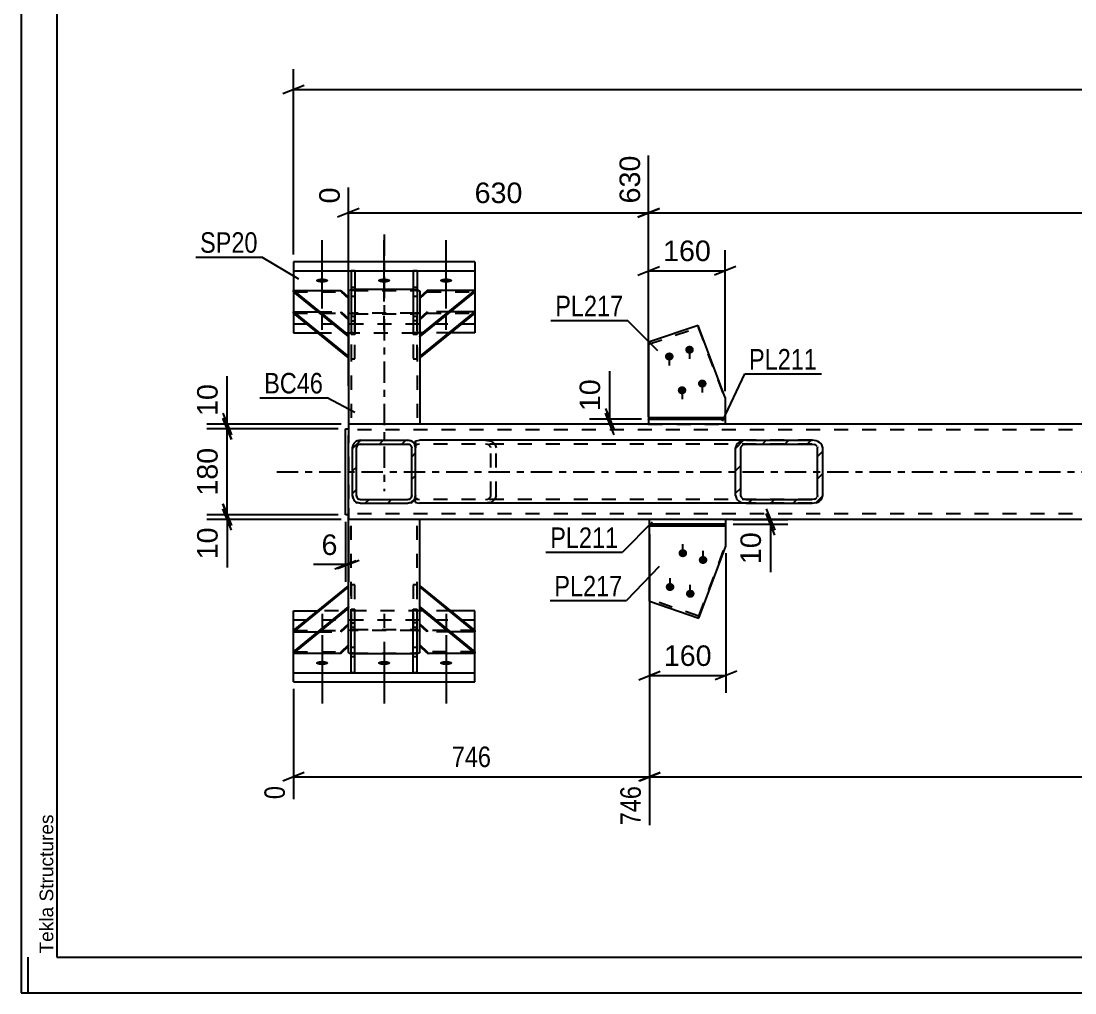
# Model space of a CAD drawing. Header units: millimetres. Extents: x 0 to 841, y 0 to 594.
# Drawn here: x 0 to 147.3, y 0 to 135.8 of the extents above; entities that cross this region are included whole.
import ezdxf

# ---------------------------------------------------------------- set-up
doc = ezdxf.new("R2010")
doc.units = ezdxf.units.MM
doc.linetypes.add('DXK_LINE_DOT2', pattern=[3.9198, 1.9599, -1.9599])
doc.linetypes.add('DXK_LINE_DOT3', pattern=[5.9187, 2.979, -0.9799, 0.9799, -0.9799])
doc.styles.add('Arial', font='ARIAL.TTF', dxfattribs={"height": 0.2})
doc.styles.add('Arial Narrow', font='ARIALN.TTF', dxfattribs={"height": 0.2})

# ---------------------------------------------------------------- blocks, each defined once
blk = doc.blocks.new('Unknown-318890688-1126')
at = {"color": 5, "linetype": 'Continuous'}
for p, q in [((0, 594), (0, 0)), ((5, 589), (5, 5)), ((1, 0), (1, 5)), ((5, 5), (836, 5)), ((0, 0), (841, 0))]:
    blk.add_line(p, q, dxfattribs=at)
at = {"color": 174, "linetype": 'Continuous', "style": 'Arial'}
blk.add_text('Tekla Structures', height=1.9102, rotation=90, dxfattribs=at).set_placement((4.5, 5.5))
blk = doc.blocks.new('Part-318890688-2611 - 2607')
at = {"color": 2, "linetype": 'Continuous'}
for p, q in [((45.74, 53.88), (45.74, 66.14)), ((55.74, 53.88), (55.74, 66.14)), ((45.74, 47.62), (45.74, 48.42)), ((45.8, 47.52), (45.74, 47.62)), ((45.97, 47.43), (45.8, 47.52)), ((46.14, 47.39), (45.97, 47.43)), ((54.8, 47.35), (46.67, 47.35)), ((55.5, 47.43), (55.34, 47.39)), ((55.67, 47.52), (55.5, 47.43)), ((55.74, 47.62), (55.67, 47.52)), ((55.74, 47.62), (55.74, 48.42))]:
    blk.add_line(p, q, dxfattribs=at)
at = {"color": 7, "linetype": 'DXK_LINE_DOT2'}
for p, q in [((55.74, 66.14), (45.74, 66.14)), ((46.14, 47.62), (46.14, 66.14)), ((55.34, 47.62), (55.34, 66.14)), ((45.74, 48.42), (45.74, 53.88)), ((55.74, 48.42), (55.74, 53.88)), ((45.74, 50.49), (45.8, 50.6)), ((45.8, 50.6), (45.97, 50.69)), ((45.97, 50.69), (46.23, 50.75)), ((46.17, 50.55), (46.14, 50.49)), ((46.25, 50.59), (46.17, 50.55)), ((46.23, 50.75), (46.54, 50.77)), ((46.38, 50.62), (46.25, 50.59)), ((46.54, 50.63), (46.38, 50.62)), ((46.54, 50.77), (54.94, 50.77)), ((54.94, 50.63), (46.54, 50.63)), ((54.94, 50.77), (55.24, 50.75)), ((55.09, 50.62), (54.94, 50.63)), ((55.22, 50.59), (55.09, 50.62)), ((55.31, 50.55), (55.22, 50.59)), ((55.24, 50.75), (55.5, 50.69)), ((55.34, 50.49), (55.31, 50.55)), ((55.5, 50.69), (55.67, 50.6)), ((55.67, 50.6), (55.74, 50.49)), ((46.14, 47.62), (46.17, 47.57)), ((46.23, 47.37), (46.14, 47.39)), ((46.17, 47.57), (46.25, 47.52)), ((46.54, 47.35), (46.23, 47.37)), ((46.25, 47.52), (46.38, 47.49)), ((46.38, 47.49), (46.54, 47.48)), ((46.54, 47.48), (54.94, 47.48)), ((46.67, 47.35), (46.54, 47.35)), ((54.94, 47.35), (54.8, 47.35)), ((54.94, 47.48), (55.09, 47.49)), ((55.24, 47.37), (54.94, 47.35)), ((55.09, 47.49), (55.22, 47.52)), ((55.22, 47.52), (55.31, 47.57)), ((55.34, 47.39), (55.24, 47.37)), ((55.31, 47.57), (55.34, 47.62))]:
    blk.add_line(p, q, dxfattribs=at)
blk = doc.blocks.new('Bolt-318890688-2741 - 2607')
at = {"linetype": 'Continuous'}
for points in [[(42.07, 45.8), (41.89, 45.8), (41.72, 45.82), (41.56, 45.85), (41.42, 45.89), (41.32, 45.94), (41.24, 46), (41.21, 46.06), (41.21, 46.12), (41.24, 46.18), (41.32, 46.24), (41.42, 46.29), (41.56, 46.33), (41.72, 46.36), (41.89, 46.38), (42.07, 46.39), (42.25, 46.38), (42.42, 46.36), (42.58, 46.33), (42.71, 46.29), (42.82, 46.24), (42.89, 46.18), (42.93, 46.12), (42.93, 46.06), (42.89, 46), (42.82, 45.94), (42.71, 45.89), (42.58, 45.85), (42.42, 45.82), (42.25, 45.8)], [(50.74, 45.8), (50.56, 45.8), (50.38, 45.82), (50.23, 45.85), (50.09, 45.89), (49.99, 45.94), (49.91, 46), (49.87, 46.06), (49.87, 46.12), (49.91, 46.18), (49.99, 46.24), (50.09, 46.29), (50.23, 46.33), (50.38, 46.36), (50.56, 46.38), (50.74, 46.39), (50.92, 46.38), (51.09, 46.36), (51.25, 46.33), (51.38, 46.29), (51.49, 46.24), (51.56, 46.18), (51.6, 46.12), (51.6, 46.06), (51.56, 46), (51.49, 45.94), (51.38, 45.89), (51.25, 45.85), (51.09, 45.82), (50.92, 45.8)], [(59.4, 45.8), (59.22, 45.8), (59.05, 45.82), (58.89, 45.85), (58.76, 45.89), (58.65, 45.94), (58.58, 46), (58.54, 46.06), (58.54, 46.12), (58.58, 46.18), (58.65, 46.24), (58.76, 46.29), (58.89, 46.33), (59.05, 46.36), (59.22, 46.38), (59.4, 46.39), (59.58, 46.38), (59.75, 46.36), (59.91, 46.33), (60.05, 46.29), (60.15, 46.24), (60.23, 46.18), (60.26, 46.12), (60.26, 46.06), (60.23, 46), (60.15, 45.94), (60.05, 45.89), (59.91, 45.85), (59.75, 45.82), (59.58, 45.8)]]:
    blk.add_hatch(color=1, dxfattribs=at).paths.add_polyline_path(points)
at = {"color": 1, "linetype": 'DXK_LINE_DOT2'}
for p, q in [((42.07, 52.96), (42.07, 46.38)), ((50.74, 52.96), (50.74, 46.38)), ((59.4, 52.96), (59.4, 46.38)), ((42.07, 50), (42.07, 43.42)), ((59.4, 50), (59.4, 43.42))]:
    blk.add_line(p, q, dxfattribs=at)
at = {"color": 1, "linetype": 'Continuous'}
for p, q in [((42.07, 47.03), (42.07, 40.45)), ((50.74, 47.03), (50.74, 40.45)), ((59.4, 47.03), (59.4, 40.45))]:
    blk.add_line(p, q, dxfattribs=at)
blk = doc.blocks.new('Part-318890688-2613 - 2607')
at = {"color": 2, "linetype": 'Continuous'}
for p, q in [((45.74, 79.47), (45.74, 77.87)), ((268.47, 79.47), (45.74, 79.47)), ((45.74, 67.74), (45.74, 77.87)), ((45.74, 66.14), (45.74, 67.74)), ((268.47, 66.14), (45.74, 66.14))]:
    blk.add_line(p, q, dxfattribs=at)
at = {"color": 7, "linetype": 'DXK_LINE_DOT2'}
for p, q in [((45.74, 79.47), (45.74, 79.01)), ((268.47, 78.67), (45.74, 78.67)), ((45.74, 67.74), (45.74, 66.26)), ((268.47, 66.94), (45.74, 66.94))]:
    blk.add_line(p, q, dxfattribs=at)
at = {"color": 7, "linetype": 'DXK_LINE_DOT3'}
blk.add_line((35.74, 72.81), (268.47, 72.81), dxfattribs=at)
blk = doc.blocks.new('Part-318890688-2742 - 2607')
at = {"color": 2, "linetype": 'Continuous'}
for p, q in [((38.07, 43.47), (38.07, 53.39)), ((38.07, 53.39), (41.45, 53.39)), ((63.4, 53.39), (60.03, 53.39)), ((63.4, 43.47), (63.4, 53.39)), ((38.07, 44.72), (63.4, 44.72)), ((38.07, 43.47), (63.4, 43.47))]:
    blk.add_line(p, q, dxfattribs=at)
at = {"color": 7, "linetype": 'DXK_LINE_DOT2'}
for p, q in [((60.03, 53.39), (41.45, 53.39)), ((38.07, 52.14), (63.4, 52.14))]:
    blk.add_line(p, q, dxfattribs=at)
blk = doc.blocks.new('Part-318890688-2614 - 2607')
at = {"linetype": 'Continuous'}
h = blk.add_hatch(dxfattribs=at)
h.set_pattern_fill('', scale=0.7, style=0, pattern_type=0)
h.set_pattern_definition([(45, (54.477, 68.4882), (-1.57154, 1.57154), [])])
h.paths.add_polyline_path([(54.07, 68.41), (54.48, 68.49), (54.82, 68.72), (55.05, 69.07), (55.14, 69.47), (55.14, 76.14), (55.05, 76.55), (54.82, 76.89), (54.48, 77.13), (54.07, 77.21), (47.4, 77.21), (46.99, 77.13), (46.65, 76.89), (46.42, 76.55), (46.34, 76.14), (46.34, 69.47), (46.42, 69.07), (46.65, 68.72), (46.99, 68.49), (47.4, 68.41)])
h.paths.add_polyline_path([(47.2, 68.98), (47.02, 69.1), (46.91, 69.27), (46.87, 69.47), (46.87, 76.14), (46.91, 76.34), (47.02, 76.52), (47.2, 76.63), (47.4, 76.67), (54.07, 76.67), (54.27, 76.63), (54.45, 76.52), (54.56, 76.34), (54.6, 76.14), (54.6, 69.47), (54.56, 69.27), (54.45, 69.1), (54.27, 68.98), (54.07, 68.94), (47.4, 68.94)])
at = {"color": 7, "linetype": 'DXK_LINE_DOT2'}
for p, q in [((46.99, 77.13), (47.4, 77.21)), ((47.4, 76.67), (47.2, 76.63)), ((47.4, 77.21), (54.07, 77.21)), ((47.4, 76.67), (54.07, 76.67)), ((54.07, 77.21), (54.48, 77.13)), ((54.27, 76.63), (54.07, 76.67)), ((46.34, 76.14), (46.42, 76.55)), ((46.34, 69.47), (46.34, 76.14)), ((46.91, 76.34), (46.87, 76.14)), ((46.87, 69.47), (46.87, 76.14)), ((54.6, 76.14), (54.56, 76.34)), ((54.6, 69.47), (54.6, 76.14)), ((55.05, 76.55), (55.14, 76.14)), ((55.14, 69.47), (55.14, 76.14)), ((46.42, 69.07), (46.34, 69.47)), ((46.87, 69.47), (46.91, 69.27)), ((54.56, 69.27), (54.6, 69.47)), ((55.14, 69.47), (55.05, 69.07)), ((47.4, 68.41), (46.99, 68.49)), ((47.2, 68.98), (47.4, 68.94)), ((47.4, 68.94), (54.07, 68.94)), ((47.4, 68.41), (54.07, 68.41)), ((54.07, 68.94), (54.27, 68.98)), ((54.48, 68.49), (54.07, 68.41))]:
    blk.add_line(p, q, dxfattribs=at)
at = {"color": 2, "linetype": 'Continuous'}
for p, q in [((47.4, 77.21), (46.99, 77.13)), ((47.2, 76.63), (47.4, 76.67)), ((47.4, 77.21), (54.07, 77.21)), ((47.4, 76.67), (54.07, 76.67)), ((54.48, 77.13), (54.07, 77.21)), ((54.07, 76.67), (54.27, 76.63)), ((46.42, 76.55), (46.34, 76.14)), ((46.34, 69.47), (46.34, 76.14)), ((46.87, 76.14), (46.91, 76.34)), ((46.87, 69.47), (46.87, 76.14)), ((54.56, 76.34), (54.6, 76.14)), ((54.6, 69.47), (54.6, 76.14)), ((55.14, 76.14), (55.05, 76.55)), ((55.14, 69.47), (55.14, 76.14)), ((46.34, 69.47), (46.42, 69.07)), ((46.91, 69.27), (46.87, 69.47)), ((54.6, 69.47), (54.56, 69.27)), ((55.05, 69.07), (55.14, 69.47)), ((46.99, 68.49), (47.4, 68.41)), ((47.4, 68.94), (47.2, 68.98)), ((47.4, 68.94), (54.07, 68.94)), ((47.4, 68.41), (54.07, 68.41)), ((54.27, 68.98), (54.07, 68.94)), ((54.07, 68.41), (54.48, 68.49))]:
    blk.add_line(p, q, dxfattribs=at)
at = {"color": 7, "linetype": 'DXK_LINE_DOT3'}
blk.add_line((50.74, 72.81), (50.74, 72.81), dxfattribs=at)
at = {"color": 7, "linetype": 'DXK_LINE_DOT2'}
for centre, radius, start, end in [((47.4, 76.14), 1.07, 112.5, 157.5), ((47.4, 76.14), 0.533, 112.5, 157.5), ((54.07, 76.14), 0.533, 22.5, 67.5), ((54.07, 76.14), 1.07, 22.5, 67.5), ((47.4, 69.47), 0.533, 202.5, 247.5), ((54.07, 69.47), 0.533, 292.5, 337.5), ((47.4, 69.47), 1.07, 202.5, 247.5), ((54.07, 69.47), 1.07, 292.5, 337.5)]:
    blk.add_arc(centre, radius, start, end, dxfattribs=at)
at = {"color": 2, "linetype": 'Continuous'}
for centre, radius, start, end in [((47.4, 76.14), 1.07, 112.5, 157.5), ((47.4, 76.14), 0.533, 112.5, 157.5), ((54.07, 76.14), 0.533, 22.5, 67.5), ((54.07, 76.14), 1.07, 22.5, 67.5), ((47.4, 69.47), 0.533, 202.5, 247.5), ((54.07, 69.47), 0.533, 292.5, 337.5), ((47.4, 69.47), 1.07, 202.5, 247.5), ((54.07, 69.47), 1.07, 292.5, 337.5)]:
    blk.add_arc(centre, radius, start, end, dxfattribs=at)
blk = doc.blocks.new('Part-318890688-2744 - 2607')
at = {"color": 2, "linetype": 'Continuous'}
for p, q in [((38.07, 97.95), (38.07, 98.13)), ((38.07, 98.13), (45.74, 91.87)), ((38.07, 98.13), (44.74, 98.13)), ((45.74, 91.68), (38.07, 97.95)), ((44.74, 98.13), (45.74, 97.19)), ((45.74, 97.19), (45.74, 91.73))]:
    blk.add_line(p, q, dxfattribs=at)
at = {"color": 7, "linetype": 'DXK_LINE_DOT2'}
for p, q in [((38.07, 97.95), (44.74, 97.95)), ((44.74, 97.95), (44.74, 98.13)), ((44.74, 97.95), (45.74, 97.01)), ((45.74, 91.73), (45.74, 91.68))]:
    blk.add_line(p, q, dxfattribs=at)
blk = doc.blocks.new('Part-318890688-2697 - 2607')
at = {"color": 2, "linetype": 'Continuous'}
for p, q in [((56.74, 98.13), (55.74, 97.19)), ((55.74, 91.87), (63.4, 98.13)), ((63.4, 97.95), (55.74, 91.68)), ((63.4, 98.13), (56.74, 98.13)), ((63.4, 98.13), (63.4, 97.95)), ((55.74, 97.19), (55.74, 91.73))]:
    blk.add_line(p, q, dxfattribs=at)
at = {"color": 7, "linetype": 'DXK_LINE_DOT2'}
for p, q in [((56.74, 97.95), (55.74, 97.01)), ((56.74, 98.13), (56.74, 97.95)), ((56.74, 97.95), (63.4, 97.95)), ((55.74, 91.68), (55.74, 91.73)), ((55.74, 91.73), (55.74, 91.68))]:
    blk.add_line(p, q, dxfattribs=at)
blk = doc.blocks.new('Part-318890688-2640 - 2607')
at = {"color": 7, "linetype": 'DXK_LINE_DOT3'}
blk.add_line((50.74, 105.95), (50.74, 70.08), dxfattribs=at)
at = {"color": 2, "linetype": 'Continuous'}
for p, q in [((45.74, 97.99), (45.8, 98.1)), ((45.74, 97.99), (45.74, 97.19)), ((45.8, 98.1), (45.97, 98.19)), ((46.14, 98.23), (45.97, 98.19)), ((54.8, 98.27), (46.67, 98.27)), ((55.5, 98.19), (55.34, 98.23)), ((55.5, 98.19), (55.67, 98.1)), ((55.67, 98.1), (55.74, 97.99)), ((55.74, 97.99), (55.74, 97.19)), ((45.74, 91.73), (45.74, 79.47)), ((55.74, 91.73), (55.74, 79.47))]:
    blk.add_line(p, q, dxfattribs=at)
at = {"color": 7, "linetype": 'DXK_LINE_DOT2'}
for p, q in [((46.23, 98.25), (46.14, 98.23)), ((46.17, 98.05), (46.14, 97.99)), ((46.14, 97.99), (46.14, 79.47)), ((46.25, 98.09), (46.17, 98.05)), ((46.23, 98.25), (46.54, 98.27)), ((46.38, 98.12), (46.25, 98.09)), ((46.54, 98.13), (46.38, 98.12)), ((46.67, 98.27), (46.54, 98.27)), ((46.54, 98.13), (54.94, 98.13)), ((54.94, 98.27), (54.8, 98.27)), ((54.94, 98.27), (55.24, 98.25)), ((55.09, 98.12), (54.94, 98.13)), ((55.22, 98.09), (55.09, 98.12)), ((55.31, 98.05), (55.22, 98.09)), ((55.34, 98.23), (55.24, 98.25)), ((55.34, 97.99), (55.31, 98.05)), ((55.34, 97.99), (55.34, 79.47)), ((45.74, 97.19), (45.74, 91.73)), ((55.74, 97.19), (55.74, 88.9)), ((45.8, 95.02), (45.74, 95.12)), ((45.97, 94.93), (45.8, 95.02)), ((46.23, 94.87), (45.97, 94.93)), ((46.14, 95.12), (46.17, 95.07)), ((46.17, 95.07), (46.25, 95.02)), ((46.54, 94.85), (46.23, 94.87)), ((46.25, 95.02), (46.38, 94.99)), ((46.38, 94.99), (46.54, 94.98)), ((54.94, 94.98), (46.54, 94.98)), ((46.54, 94.85), (54.94, 94.85)), ((54.94, 94.98), (55.09, 94.99)), ((55.24, 94.87), (54.94, 94.85)), ((55.09, 94.99), (55.22, 95.02)), ((55.22, 95.02), (55.31, 95.07)), ((55.5, 94.93), (55.24, 94.87)), ((55.31, 95.07), (55.34, 95.12)), ((55.67, 95.02), (55.5, 94.93)), ((55.74, 95.12), (55.67, 95.02)), ((55.74, 79.47), (45.74, 79.47))]:
    blk.add_line(p, q, dxfattribs=at)
blk = doc.blocks.new('Part-318890688-2715 - 2607')
at = {"color": 7, "linetype": 'DXK_LINE_DOT2'}
for p, q in [((55.34, 57.03), (54.8, 57.03)), ((54.8, 57.03), (54.8, 51.11)), ((55.34, 51.11), (55.34, 57.03)), ((55.34, 53.39), (54.8, 53.39)), ((55.34, 51.71), (54.8, 51.71)), ((54.8, 51.11), (55.34, 51.11))]:
    blk.add_line(p, q, dxfattribs=at)
blk = doc.blocks.new('Part-318890688-2655 - 2607')
at = {"color": 2, "linetype": 'Continuous'}
for p, q in [((63.4, 102.14), (38.07, 102.14)), ((38.07, 102.14), (38.07, 92.22)), ((63.4, 102.14), (63.4, 92.22)), ((38.07, 100.89), (63.4, 100.89)), ((38.07, 92.22), (41.45, 92.22)), ((63.4, 92.22), (60.03, 92.22))]:
    blk.add_line(p, q, dxfattribs=at)
at = {"color": 7, "linetype": 'DXK_LINE_DOT2'}
for p, q in [((38.07, 93.48), (63.4, 93.48)), ((41.45, 92.22), (55.22, 92.22)), ((60.03, 92.22), (55.22, 92.22))]:
    blk.add_line(p, q, dxfattribs=at)
blk = doc.blocks.new('Part-318890688-2660 - 2607')
at = {"color": 2, "linetype": 'Continuous'}
for p, q in [((87.71, 80.14), (87.71, 79.47)), ((87.71, 80.14), (98.41, 80.14)), ((98.41, 80.14), (98.41, 79.47))]:
    blk.add_line(p, q, dxfattribs=at)
at = {"color": 7, "linetype": 'DXK_LINE_DOT2'}
blk.add_line((87.71, 79.47), (98.41, 79.47), dxfattribs=at)
blk = doc.blocks.new('Part-318890688-2661 - 2607')
at = {"color": 2, "linetype": 'Continuous'}
for p, q in [((45.34, 66.81), (45.34, 78.81)), ((45.34, 78.81), (45.74, 78.81)), ((45.74, 66.81), (45.34, 66.81))]:
    blk.add_line(p, q, dxfattribs=at)
at = {"color": 7, "linetype": 'DXK_LINE_DOT2'}
blk.add_line((45.74, 78.81), (45.74, 66.81), dxfattribs=at)
blk = doc.blocks.new('Part-318890688-2666 - 2607')
at = {"color": 2, "linetype": 'Continuous'}
for p, q in [((94.62, 93.24), (87.71, 90.89)), ((98.41, 83.2), (94.62, 93.24)), ((87.71, 90.89), (87.71, 80.14)), ((98.41, 83.2), (98.41, 80.14)), ((87.71, 80.38), (98.41, 80.38))]:
    blk.add_line(p, q, dxfattribs=at)
at = {"color": 7, "linetype": 'DXK_LINE_DOT2'}
for p, q in [((87.71, 90.61), (94.62, 92.97)), ((94.62, 93.24), (94.62, 92.97)), ((94.62, 92.97), (98.41, 82.93)), ((87.71, 80.11), (87.71, 80.14)), ((87.71, 80.11), (87.71, 80.14)), ((98.41, 80.11), (87.71, 80.11)), ((98.41, 80.14), (98.41, 80.11)), ((98.41, 80.14), (98.41, 80.11))]:
    blk.add_line(p, q, dxfattribs=at)
blk = doc.blocks.new('Part-318890688-2732 - 2607')
at = {"color": 2, "linetype": 'Continuous'}
for p, q in [((87.82, 65.47), (87.82, 66.14)), ((98.52, 65.47), (87.82, 65.47)), ((98.52, 65.47), (98.52, 66.14))]:
    blk.add_line(p, q, dxfattribs=at)
at = {"color": 7, "linetype": 'DXK_LINE_DOT2'}
blk.add_line((98.52, 66.14), (87.82, 66.14), dxfattribs=at)
blk = doc.blocks.new('Bolt-318890688-2668 - 2607')
at = {"linetype": 'Continuous'}
for points in [[(42.07, 99.82), (42.25, 99.81), (42.42, 99.79), (42.58, 99.76), (42.71, 99.72), (42.82, 99.67), (42.89, 99.61), (42.93, 99.55), (42.93, 99.49), (42.89, 99.43), (42.82, 99.37), (42.71, 99.32), (42.58, 99.28), (42.42, 99.25), (42.25, 99.23), (42.07, 99.22), (41.89, 99.23), (41.72, 99.25), (41.56, 99.28), (41.42, 99.32), (41.32, 99.37), (41.24, 99.43), (41.21, 99.49), (41.21, 99.55), (41.24, 99.61), (41.32, 99.67), (41.42, 99.72), (41.56, 99.76), (41.72, 99.79), (41.89, 99.81)], [(50.74, 99.82), (50.92, 99.81), (51.09, 99.79), (51.25, 99.76), (51.38, 99.72), (51.49, 99.67), (51.56, 99.61), (51.6, 99.55), (51.6, 99.49), (51.56, 99.43), (51.49, 99.37), (51.38, 99.32), (51.25, 99.28), (51.09, 99.25), (50.92, 99.23), (50.74, 99.22), (50.56, 99.23), (50.38, 99.25), (50.23, 99.28), (50.09, 99.32), (49.99, 99.37), (49.91, 99.43), (49.87, 99.49), (49.87, 99.55), (49.91, 99.61), (49.99, 99.67), (50.09, 99.72), (50.23, 99.76), (50.38, 99.79), (50.56, 99.81)], [(59.4, 99.82), (59.58, 99.81), (59.75, 99.79), (59.91, 99.76), (60.05, 99.72), (60.15, 99.67), (60.23, 99.61), (60.26, 99.55), (60.26, 99.49), (60.23, 99.43), (60.15, 99.37), (60.05, 99.32), (59.91, 99.28), (59.75, 99.25), (59.58, 99.23), (59.4, 99.22), (59.22, 99.23), (59.05, 99.25), (58.89, 99.28), (58.76, 99.32), (58.65, 99.37), (58.58, 99.43), (58.54, 99.49), (58.54, 99.55), (58.58, 99.61), (58.65, 99.67), (58.76, 99.72), (58.89, 99.76), (59.05, 99.79), (59.22, 99.81)]]:
    blk.add_hatch(color=1, dxfattribs=at).paths.add_polyline_path(points)
at = {"color": 1, "linetype": 'Continuous'}
for p, q in [((42.07, 98.58), (42.07, 105.16)), ((50.74, 98.58), (50.74, 105.16)), ((59.4, 98.58), (59.4, 105.16))]:
    blk.add_line(p, q, dxfattribs=at)
at = {"color": 1, "linetype": 'DXK_LINE_DOT2'}
for p, q in [((42.07, 95.62), (42.07, 102.2)), ((59.4, 95.62), (59.4, 102.2)), ((42.07, 92.65), (42.07, 99.23)), ((50.74, 92.65), (50.74, 99.23)), ((59.4, 92.65), (59.4, 99.23))]:
    blk.add_line(p, q, dxfattribs=at)
blk = doc.blocks.new('Bolt-318890688-2669 - 2607')
at = {"linetype": 'Continuous'}
for points in [[(93.43, 89.29), (93.3, 89.3), (93.18, 89.34), (93.07, 89.39), (92.98, 89.47), (92.91, 89.57), (92.86, 89.68), (92.83, 89.79), (92.83, 89.91), (92.86, 90.02), (92.91, 90.13), (92.98, 90.23), (93.07, 90.31), (93.18, 90.37), (93.3, 90.4), (93.43, 90.41), (93.55, 90.4), (93.67, 90.37), (93.78, 90.31), (93.87, 90.23), (93.95, 90.13), (94, 90.02), (94.02, 89.91), (94.02, 89.79), (94, 89.68), (93.95, 89.57), (93.87, 89.47), (93.78, 89.39), (93.67, 89.34), (93.55, 89.3)], [(90.6, 88.34), (90.47, 88.36), (90.36, 88.39), (90.25, 88.45), (90.15, 88.53), (90.08, 88.63), (90.03, 88.73), (90, 88.85), (90, 88.97), (90.03, 89.08), (90.08, 89.19), (90.15, 89.29), (90.25, 89.36), (90.36, 89.42), (90.47, 89.46), (90.6, 89.47), (90.72, 89.46), (90.84, 89.42), (90.95, 89.36), (91.05, 89.29), (91.12, 89.19), (91.17, 89.08), (91.2, 88.97), (91.2, 88.85), (91.17, 88.73), (91.12, 88.63), (91.05, 88.53), (90.95, 88.45), (90.84, 88.39), (90.72, 88.36)], [(95.21, 84.56), (95.09, 84.58), (94.97, 84.61), (94.86, 84.67), (94.76, 84.75), (94.69, 84.85), (94.64, 84.95), (94.61, 85.07), (94.61, 85.19), (94.64, 85.3), (94.69, 85.41), (94.76, 85.5), (94.86, 85.58), (94.97, 85.64), (95.09, 85.68), (95.21, 85.69), (95.33, 85.68), (95.45, 85.64), (95.56, 85.58), (95.66, 85.5), (95.73, 85.41), (95.78, 85.3), (95.81, 85.19), (95.81, 85.07), (95.78, 84.95), (95.73, 84.85), (95.66, 84.75), (95.56, 84.67), (95.45, 84.61), (95.33, 84.58)], [(92.38, 83.62), (92.26, 83.63), (92.14, 83.67), (92.03, 83.73), (91.94, 83.81), (91.86, 83.9), (91.81, 84.01), (91.79, 84.13), (91.79, 84.24), (91.81, 84.36), (91.86, 84.47), (91.94, 84.56), (92.03, 84.64), (92.14, 84.7), (92.26, 84.74), (92.38, 84.75), (92.51, 84.74), (92.63, 84.7), (92.74, 84.64), (92.83, 84.56), (92.9, 84.47), (92.95, 84.36), (92.98, 84.24), (92.98, 84.13), (92.95, 84.01), (92.9, 83.9), (92.83, 83.81), (92.74, 83.73), (92.63, 83.67), (92.51, 83.63)]]:
    blk.add_hatch(color=1, dxfattribs=at).paths.add_polyline_path(points)
at = {"color": 1, "linetype": 'Continuous'}
for p, q in [((93.43, 90.31), (93.43, 88.6)), ((90.6, 89.36), (90.6, 87.65)), ((95.21, 85.58), (95.21, 83.87)), ((92.38, 84.64), (92.38, 82.93))]:
    blk.add_line(p, q, dxfattribs=at)
blk = doc.blocks.new('Part-318890688-2690 - 2607')
at = {"linetype": 'Continuous'}
h = blk.add_hatch(dxfattribs=at)
h.set_pattern_fill('', scale=0.7, style=0, pattern_type=0)
h.set_pattern_definition([(45, (111.1384, 68.4882), (-1.57154, 1.57154), [])])
h.paths.add_polyline_path([(110.57, 68.41), (111.14, 68.49), (111.62, 68.72), (111.94, 69.07), (112.05, 69.47), (112.05, 76.14), (111.94, 76.55), (111.62, 76.89), (111.14, 77.13), (110.57, 77.21), (101.35, 77.21), (100.79, 77.13), (100.31, 76.89), (99.99, 76.55), (99.87, 76.14), (99.87, 69.47), (99.99, 69.07), (100.31, 68.72), (100.79, 68.49), (101.35, 68.41)])
h.paths.add_polyline_path([(101.07, 68.98), (100.83, 69.1), (100.67, 69.27), (100.61, 69.47), (100.61, 76.14), (100.67, 76.34), (100.83, 76.52), (101.07, 76.63), (101.35, 76.67), (110.57, 76.67), (110.86, 76.63), (111.1, 76.52), (111.26, 76.34), (111.31, 76.14), (111.31, 69.47), (111.26, 69.27), (111.1, 69.1), (110.86, 68.98), (110.57, 68.94), (101.35, 68.94)])
at = {"color": 2, "linetype": 'Continuous'}
for p, q in [((55.12, 77.13), (55.68, 77.21)), ((55.14, 76.49), (55.12, 77.13)), ((55.14, 76.89), (55.12, 77.13)), ((55.14, 76.89), (55.14, 76.14)), ((101.35, 77.21), (55.68, 77.21)), ((101.35, 77.21), (100.79, 77.13)), ((101.07, 76.63), (101.35, 76.67)), ((101.35, 77.21), (110.57, 77.21)), ((101.35, 76.67), (110.57, 76.67)), ((111.14, 77.13), (110.57, 77.21)), ((110.57, 76.67), (110.86, 76.63)), ((99.99, 76.55), (99.87, 76.14)), ((99.87, 69.47), (99.87, 76.14)), ((100.61, 76.14), (100.67, 76.34)), ((100.61, 69.47), (100.61, 76.14)), ((111.26, 76.34), (111.31, 76.14)), ((111.31, 69.47), (111.31, 76.14)), ((112.05, 76.14), (111.94, 76.55)), ((112.05, 69.47), (112.05, 76.14)), ((55.14, 69.07), (55.14, 69.47)), ((99.87, 69.47), (99.99, 69.07)), ((100.67, 69.27), (100.61, 69.47)), ((111.31, 69.47), (111.26, 69.27)), ((111.94, 69.07), (112.05, 69.47)), ((55.12, 68.49), (55.14, 69.13)), ((55.12, 68.49), (55.14, 68.72)), ((55.12, 68.49), (55.68, 68.41)), ((55.14, 68.72), (55.14, 69.07)), ((101.35, 68.41), (55.68, 68.41)), ((100.79, 68.49), (101.35, 68.41)), ((101.35, 68.94), (101.07, 68.98)), ((101.35, 68.94), (110.57, 68.94)), ((101.35, 68.41), (110.57, 68.41)), ((110.86, 68.98), (110.57, 68.94)), ((110.57, 68.41), (111.14, 68.49))]:
    blk.add_line(p, q, dxfattribs=at)
at = {"color": 7, "linetype": 'DXK_LINE_DOT2'}
for p, q in [((55.4, 76.63), (55.16, 76.52)), ((55.68, 76.67), (55.4, 76.63)), ((110.57, 76.67), (55.68, 76.67)), ((64.91, 77.21), (65.47, 77.13)), ((65.19, 76.63), (64.91, 76.67)), ((110.57, 77.21), (101.35, 77.21)), ((55.16, 76.52), (55.14, 76.49)), ((55.14, 69.47), (55.14, 76.14)), ((65.65, 76.14), (65.59, 76.34)), ((65.65, 69.47), (65.65, 76.14)), ((66.27, 76.55), (66.38, 76.14)), ((66.38, 69.47), (66.38, 76.14)), ((65.59, 69.27), (65.65, 69.47)), ((66.38, 69.47), (66.27, 69.07)), ((55.14, 69.13), (55.16, 69.1)), ((55.16, 69.1), (55.4, 68.98)), ((55.4, 68.98), (55.68, 68.94)), ((110.57, 68.94), (55.68, 68.94)), ((64.91, 68.94), (65.19, 68.98)), ((65.47, 68.49), (64.91, 68.41)), ((110.57, 68.41), (101.35, 68.41))]:
    blk.add_line(p, q, dxfattribs=at)
for centre, radius, start, end in [((65.02, 75.98), 0.673, 32.6712, 75.6111), ((65.14, 75.82), 1.35, 32.6712, 75.6111), ((65.02, 69.63), 0.673, 284.3889, 327.3288), ((65.14, 69.79), 1.35, 284.3889, 327.3288)]:
    blk.add_arc(centre, radius, start, end, dxfattribs=at)
at = {"color": 2, "linetype": 'Continuous'}
for centre, radius, start, end in [((101.12, 75.82), 1.35, 104.3889, 147.3288), ((101.23, 75.98), 0.673, 104.3889, 147.3288), ((110.69, 75.98), 0.673, 32.6712, 75.6111), ((110.8, 75.82), 1.35, 32.6712, 75.6111), ((101.23, 69.63), 0.673, 212.6712, 255.6111), ((110.69, 69.63), 0.673, 284.3889, 327.3288), ((101.12, 69.79), 1.35, 212.6712, 255.6111), ((110.8, 69.79), 1.35, 284.3889, 327.3288)]:
    blk.add_arc(centre, radius, start, end, dxfattribs=at)
blk = doc.blocks.new('Part-318890688-2705 - 2607')
at = {"color": 2, "linetype": 'Continuous'}
for p, q in [((55.74, 53.93), (63.4, 47.67)), ((55.74, 48.42), (55.74, 53.89)), ((63.4, 47.48), (55.74, 53.75)), ((56.74, 47.48), (55.74, 48.42)), ((56.74, 47.48), (63.4, 47.48)), ((63.4, 47.67), (63.4, 47.48))]:
    blk.add_line(p, q, dxfattribs=at)
at = {"color": 7, "linetype": 'DXK_LINE_DOT2'}
for p, q in [((55.74, 53.93), (55.74, 53.89)), ((55.74, 53.89), (55.74, 53.93)), ((55.74, 48.61), (56.74, 47.67)), ((63.4, 47.67), (56.74, 47.67)), ((56.74, 47.67), (56.74, 47.48))]:
    blk.add_line(p, q, dxfattribs=at)
blk = doc.blocks.new('Part-318890688-2706 - 2607')
at = {"color": 2, "linetype": 'Continuous'}
for p, q in [((55.74, 56.89), (63.4, 50.63)), ((63.4, 50.45), (55.74, 56.71)), ((63.4, 50.45), (60, 50.45)), ((63.4, 50.63), (63.4, 50.45))]:
    blk.add_line(p, q, dxfattribs=at)
at = {"color": 7, "linetype": 'DXK_LINE_DOT2'}
for p, q in [((55.74, 51.39), (55.74, 56.89)), ((55.74, 51.57), (56.74, 50.63)), ((56.74, 50.45), (55.74, 51.39)), ((63.4, 50.63), (56.74, 50.63)), ((56.74, 50.63), (56.74, 50.45)), ((60, 50.45), (56.74, 50.45))]:
    blk.add_line(p, q, dxfattribs=at)
blk = doc.blocks.new('Part-318890688-2709 - 2607')
at = {"color": 2, "linetype": 'Continuous'}
for p, q in [((38.07, 47.67), (45.74, 53.93)), ((45.74, 53.75), (38.07, 47.48)), ((45.74, 48.42), (45.74, 53.88)), ((38.07, 47.48), (38.07, 47.67)), ((38.07, 47.48), (44.74, 47.48)), ((44.74, 47.48), (45.74, 48.42))]:
    blk.add_line(p, q, dxfattribs=at)
at = {"color": 7, "linetype": 'DXK_LINE_DOT2'}
for p, q in [((45.74, 53.93), (45.74, 53.88)), ((45.74, 53.88), (45.74, 53.93)), ((38.07, 47.67), (44.74, 47.67)), ((44.74, 47.67), (45.74, 48.61)), ((44.74, 47.48), (44.74, 47.67))]:
    blk.add_line(p, q, dxfattribs=at)
blk = doc.blocks.new('Part-318890688-2710 - 2607')
at = {"color": 2, "linetype": 'Continuous'}
for p, q in [((38.07, 50.63), (45.74, 56.89)), ((45.74, 56.71), (38.07, 50.45)), ((38.07, 50.45), (38.07, 50.63)), ((38.07, 50.45), (41.47, 50.45))]:
    blk.add_line(p, q, dxfattribs=at)
at = {"color": 7, "linetype": 'DXK_LINE_DOT2'}
for p, q in [((45.74, 51.39), (45.74, 56.89)), ((44.74, 50.63), (45.74, 51.57)), ((38.07, 50.63), (44.74, 50.63)), ((41.47, 50.45), (44.74, 50.45)), ((44.74, 50.45), (45.74, 51.39)), ((44.74, 50.45), (44.74, 50.63))]:
    blk.add_line(p, q, dxfattribs=at)
blk = doc.blocks.new('Part-318890688-2711 - 2607')
at = {"color": 2, "linetype": 'Continuous'}
for p, q in [((54.8, 44.72), (54.8, 53.61)), ((54.8, 53.61), (55.34, 53.61)), ((55.34, 44.72), (55.34, 53.61)), ((55.34, 44.72), (54.8, 44.72))]:
    blk.add_line(p, q, dxfattribs=at)
at = {"color": 7, "linetype": 'DXK_LINE_DOT2'}
for p, q in [((54.8, 48.29), (55.34, 48.29)), ((54.8, 47), (55.34, 47))]:
    blk.add_line(p, q, dxfattribs=at)
blk = doc.blocks.new('Part-318890688-2712 - 2607')
at = {"color": 2, "linetype": 'Continuous'}
for p, q in [((46.14, 44.72), (46.14, 53.61)), ((46.14, 53.61), (46.67, 53.61)), ((46.67, 44.72), (46.67, 53.61)), ((46.67, 44.72), (46.14, 44.72))]:
    blk.add_line(p, q, dxfattribs=at)
at = {"color": 7, "linetype": 'DXK_LINE_DOT2'}
for p, q in [((46.14, 48.29), (46.67, 48.29)), ((46.14, 47), (46.67, 47))]:
    blk.add_line(p, q, dxfattribs=at)
blk = doc.blocks.new('Part-318890688-2718 - 2607')
at = {"color": 7, "linetype": 'DXK_LINE_DOT2'}
for p, q in [((46.67, 57.03), (46.14, 57.03)), ((46.14, 57.03), (46.14, 51.11)), ((46.67, 51.11), (46.67, 57.03)), ((46.67, 53.39), (46.14, 53.39)), ((46.14, 51.71), (46.67, 51.71)), ((46.14, 51.11), (46.67, 51.11))]:
    blk.add_line(p, q, dxfattribs=at)
blk = doc.blocks.new('Bolt-318890688-2727 - 2607')
at = {"linetype": 'Continuous'}
for points in [[(92.49, 61.99), (92.61, 61.98), (92.73, 61.94), (92.84, 61.89), (92.94, 61.81), (93.01, 61.71), (93.06, 61.6), (93.09, 61.49), (93.09, 61.37), (93.06, 61.25), (93.01, 61.15), (92.94, 61.05), (92.84, 60.97), (92.73, 60.91), (92.61, 60.88), (92.49, 60.87), (92.36, 60.88), (92.25, 60.91), (92.14, 60.97), (92.04, 61.05), (91.97, 61.15), (91.92, 61.25), (91.89, 61.37), (91.89, 61.49), (91.92, 61.6), (91.97, 61.71), (92.04, 61.81), (92.14, 61.89), (92.25, 61.94), (92.36, 61.98)], [(95.32, 61.05), (95.44, 61.04), (95.56, 61), (95.67, 60.94), (95.76, 60.86), (95.84, 60.77), (95.89, 60.66), (95.91, 60.55), (95.91, 60.43), (95.89, 60.31), (95.84, 60.2), (95.76, 60.11), (95.67, 60.03), (95.56, 59.97), (95.44, 59.94), (95.32, 59.92), (95.19, 59.94), (95.07, 59.97), (94.96, 60.03), (94.87, 60.11), (94.8, 60.2), (94.75, 60.31), (94.72, 60.43), (94.72, 60.55), (94.75, 60.66), (94.8, 60.77), (94.87, 60.86), (94.96, 60.94), (95.07, 61), (95.19, 61.04)], [(90.71, 57.27), (90.83, 57.26), (90.95, 57.22), (91.06, 57.16), (91.15, 57.08), (91.23, 56.99), (91.28, 56.88), (91.3, 56.76), (91.3, 56.65), (91.28, 56.53), (91.23, 56.42), (91.15, 56.33), (91.06, 56.25), (90.95, 56.19), (90.83, 56.15), (90.71, 56.14), (90.58, 56.15), (90.46, 56.19), (90.35, 56.25), (90.26, 56.33), (90.19, 56.42), (90.14, 56.53), (90.11, 56.65), (90.11, 56.76), (90.14, 56.88), (90.19, 56.99), (90.26, 57.08), (90.35, 57.16), (90.46, 57.22), (90.58, 57.26)], [(93.53, 56.33), (93.66, 56.31), (93.78, 56.28), (93.89, 56.22), (93.98, 56.14), (94.05, 56.05), (94.1, 55.94), (94.13, 55.82), (94.13, 55.7), (94.1, 55.59), (94.05, 55.48), (93.98, 55.39), (93.89, 55.31), (93.78, 55.25), (93.66, 55.21), (93.53, 55.2), (93.41, 55.21), (93.29, 55.25), (93.18, 55.31), (93.09, 55.39), (93.01, 55.48), (92.96, 55.59), (92.94, 55.7), (92.94, 55.82), (92.96, 55.94), (93.01, 56.05), (93.09, 56.14), (93.18, 56.22), (93.29, 56.28), (93.41, 56.31)]]:
    blk.add_hatch(color=1, dxfattribs=at).paths.add_polyline_path(points)
at = {"color": 1, "linetype": 'Continuous'}
for p, q in [((92.49, 60.97), (92.49, 62.68)), ((95.32, 60.03), (95.32, 61.74)), ((90.71, 56.25), (90.71, 57.96)), ((93.53, 55.31), (93.53, 57.02))]:
    blk.add_line(p, q, dxfattribs=at)
blk = doc.blocks.new('Part-318890688-2737 - 2607')
at = {"color": 7, "linetype": 'DXK_LINE_DOT2'}
for p, q in [((87.82, 65.47), (87.82, 65.51)), ((87.82, 65.51), (98.52, 65.51)), ((87.82, 65.47), (87.82, 65.51)), ((98.52, 65.47), (98.52, 65.51)), ((98.52, 65.47), (98.52, 65.51)), ((94.73, 52.65), (98.52, 62.68)), ((94.73, 52.65), (87.82, 55)), ((94.73, 52.37), (94.73, 52.65))]:
    blk.add_line(p, q, dxfattribs=at)
at = {"color": 2, "linetype": 'Continuous'}
for p, q in [((87.82, 54.73), (87.82, 65.47)), ((87.82, 65.23), (98.52, 65.23)), ((98.52, 62.41), (98.52, 65.47)), ((94.73, 52.37), (98.52, 62.41)), ((87.82, 54.73), (94.73, 52.37))]:
    blk.add_line(p, q, dxfattribs=at)
blk = doc.blocks.new('Part-318890688-2745 - 2607')
at = {"color": 2, "linetype": 'Continuous'}
for p, q in [((38.07, 94.98), (38.07, 95.17)), ((38.07, 95.17), (45.74, 88.9)), ((38.07, 95.17), (41.47, 95.17)), ((45.74, 88.72), (38.07, 94.98))]:
    blk.add_line(p, q, dxfattribs=at)
at = {"color": 7, "linetype": 'DXK_LINE_DOT2'}
for p, q in [((38.07, 94.98), (44.74, 94.98)), ((41.47, 95.17), (44.74, 95.17)), ((44.74, 94.98), (44.74, 95.17)), ((44.74, 95.17), (45.74, 94.23)), ((44.74, 94.98), (45.74, 94.04)), ((45.74, 94.23), (45.74, 88.72))]:
    blk.add_line(p, q, dxfattribs=at)
blk = doc.blocks.new('Part-318890688-2746 - 2607')
at = {"color": 2, "linetype": 'Continuous'}
for p, q in [((55.74, 88.9), (63.4, 95.17)), ((63.4, 94.98), (55.74, 88.72)), ((63.4, 95.17), (60, 95.17)), ((63.4, 95.17), (63.4, 94.98))]:
    blk.add_line(p, q, dxfattribs=at)
at = {"color": 7, "linetype": 'DXK_LINE_DOT2'}
for p, q in [((56.74, 95.17), (55.74, 94.23)), ((56.74, 94.98), (55.74, 94.04)), ((60, 95.17), (56.74, 95.17)), ((56.74, 95.17), (56.74, 94.98)), ((56.74, 94.98), (63.4, 94.98)), ((55.74, 94.23), (55.74, 88.72))]:
    blk.add_line(p, q, dxfattribs=at)
blk = doc.blocks.new('Part-318890688-2749 - 2607')
at = {"color": 2, "linetype": 'Continuous'}
for p, q in [((46.14, 100.89), (46.14, 92)), ((46.67, 100.89), (46.14, 100.89)), ((46.67, 100.89), (46.67, 92)), ((46.67, 92), (46.14, 92))]:
    blk.add_line(p, q, dxfattribs=at)
at = {"color": 7, "linetype": 'DXK_LINE_DOT2'}
for p, q in [((46.14, 98.61), (46.67, 98.61)), ((46.14, 97.33), (46.67, 97.33))]:
    blk.add_line(p, q, dxfattribs=at)
blk = doc.blocks.new('Part-318890688-2752 - 2607')
at = {"color": 2, "linetype": 'Continuous'}
for p, q in [((54.8, 100.89), (54.8, 92)), ((55.34, 100.89), (54.8, 100.89)), ((55.34, 100.89), (55.34, 92)), ((55.34, 92), (54.8, 92))]:
    blk.add_line(p, q, dxfattribs=at)
at = {"color": 7, "linetype": 'DXK_LINE_DOT2'}
for p, q in [((54.8, 98.61), (55.34, 98.61)), ((54.8, 97.33), (55.34, 97.33))]:
    blk.add_line(p, q, dxfattribs=at)
blk = doc.blocks.new('Part-318890688-2755 - 2607')
at = {"color": 7, "linetype": 'DXK_LINE_DOT2'}
for p, q in [((46.14, 94.51), (46.14, 88.58)), ((46.67, 94.51), (46.14, 94.51)), ((46.67, 88.58), (46.67, 94.51)), ((46.14, 93.91), (46.67, 93.91)), ((46.67, 92.22), (46.14, 92.22)), ((46.14, 88.58), (46.67, 88.58))]:
    blk.add_line(p, q, dxfattribs=at)
blk = doc.blocks.new('Part-318890688-2758 - 2607')
at = {"color": 7, "linetype": 'DXK_LINE_DOT2'}
for p, q in [((54.8, 94.51), (54.8, 88.58)), ((55.34, 94.51), (54.8, 94.51)), ((55.34, 88.58), (55.34, 94.51)), ((55.34, 93.91), (54.8, 93.91)), ((55.34, 92.22), (54.8, 92.22)), ((54.8, 88.58), (55.34, 88.58))]:
    blk.add_line(p, q, dxfattribs=at)
blk = doc.blocks.new('StraightDimension-318890688-2862 - 2607')
at = {"color": 7, "linetype": 'Continuous'}
for p, q in [((45.34, 65.81), (45.34, 57.43)), ((45.74, 65.14), (45.74, 57.43)), ((43.84, 59.23), (46.84, 60.43)), ((47.24, 60.43), (44.24, 59.23)), ((45.34, 59.83), (40.86, 59.83)), ((45.34, 59.83), (40.86, 59.83)), ((45.34, 59.83), (45.74, 59.83))]:
    blk.add_line(p, q, dxfattribs=at)
at = {"color": 0}
blk.add_wipeout([(44.81, 60.58), (44.81, 64.78), (41.39, 64.78), (41.39, 60.58)], dxfattribs=at)
at = {"color": 3, "style": 'Arial'}
blk.add_text('6', height=2.87, dxfattribs=at).set_placement((41.99, 61.18))
blk = doc.blocks.new('StraightDimension-318890688-9237 - 2607')
at = {"color": 7, "linetype": 'Continuous'}
for p, q in [((87.82, 64.11), (87.82, 23.42)), ((89.32, 30.8), (86.32, 29.6)), ((87.82, 30.2), (288.24, 30.2))]:
    blk.add_line(p, q, dxfattribs=at)
blk = doc.blocks.new('StraightDimension-318890688-2884 - 2607')
at = {"color": 7, "linetype": 'Continuous'}
for p, q in [((38.07, 103.14), (38.07, 129.04)), ((39.57, 126.79), (36.57, 125.59)), ((38.07, 126.19), (286.57, 126.19))]:
    blk.add_line(p, q, dxfattribs=at)
blk = doc.blocks.new('StraightDimension-318890688-2788 - 2607')
at = {"color": 7, "linetype": 'Continuous'}
for p, q in [((104.16, 67.64), (105.36, 64.64)), ((105.36, 63.97), (104.16, 66.97)), ((99.52, 66.14), (107.16, 66.14)), ((99.52, 65.47), (107.16, 65.47)), ((104.76, 65.47), (104.76, 66.14)), ((104.76, 65.47), (104.76, 58.78)), ((104.76, 65.47), (104.76, 58.78))]:
    blk.add_line(p, q, dxfattribs=at)
at = {"color": 0}
blk.add_wipeout([(104.01, 64.95), (99.81, 64.95), (99.81, 59.3), (104.01, 59.3)], dxfattribs=at)
at = {"color": 3, "style": 'Arial'}
blk.add_text('10', height=2.865, rotation=90.0002, dxfattribs=at).set_placement((103.41, 59.9))
blk = doc.blocks.new('StraightDimension-318890688-2799 - 2607')
at = {"color": 7, "linetype": 'Continuous'}
for p, q in [((82.28, 80.14), (82.28, 86.84)), ((82.28, 80.14), (82.28, 86.84)), ((81.68, 81.64), (82.88, 78.64)), ((86.71, 80.14), (79.43, 80.14)), ((82.88, 77.97), (81.68, 80.97)), ((82.28, 79.47), (82.28, 80.14)), ((86.71, 79.47), (79.43, 79.47))]:
    blk.add_line(p, q, dxfattribs=at)
at = {"color": 0}
blk.add_wipeout([(81.53, 86.31), (77.33, 86.31), (77.33, 80.67), (81.53, 80.67)], dxfattribs=at)
at = {"color": 3, "style": 'Arial'}
blk.add_text('10', height=2.865, rotation=90.0002, dxfattribs=at).set_placement((80.93, 81.27))
blk = doc.blocks.new('StraightDimension-318890688-2829 - 2607')
at = {"color": 7, "linetype": 'Continuous'}
for p, q in [((28.22, 68.31), (29.42, 65.31)), ((44.34, 66.81), (25.97, 66.81)), ((29.42, 64.64), (28.22, 67.64)), ((28.82, 66.14), (28.82, 66.81)), ((44.74, 66.14), (25.97, 66.14)), ((28.82, 66.14), (28.82, 59.44)), ((28.82, 66.14), (28.82, 59.44))]:
    blk.add_line(p, q, dxfattribs=at)
at = {"color": 0}
blk.add_wipeout([(28.07, 65.62), (23.87, 65.62), (23.87, 59.97), (28.07, 59.97)], dxfattribs=at)
at = {"color": 3, "style": 'Arial'}
blk.add_text('10', height=2.865, rotation=90.0002, dxfattribs=at).set_placement((27.47, 60.57))
blk = doc.blocks.new('StraightDimension-318890688-2840 - 2607')
at = {"color": 7, "linetype": 'Continuous'}
for p, q in [((28.82, 79.47), (28.82, 86.17)), ((28.82, 79.47), (28.82, 86.17)), ((28.22, 80.97), (29.42, 77.97)), ((29.42, 77.31), (28.22, 80.31)), ((44.74, 79.47), (25.97, 79.47)), ((44.34, 78.81), (25.97, 78.81)), ((28.82, 78.81), (28.82, 79.47))]:
    blk.add_line(p, q, dxfattribs=at)
at = {"color": 0}
blk.add_wipeout([(28.07, 85.65), (23.87, 85.65), (23.87, 80), (28.07, 80)], dxfattribs=at)
at = {"color": 3, "style": 'Arial'}
blk.add_text('10', height=2.865, rotation=90.0002, dxfattribs=at).set_placement((27.47, 80.6))
blk = doc.blocks.new('StraightDimension-318890688-2851 - 2607')
at = {"color": 7, "linetype": 'Continuous'}
for p, q in [((28.22, 80.31), (29.42, 77.31)), ((44.34, 78.81), (25.97, 78.81)), ((28.82, 66.81), (28.82, 78.81)), ((29.42, 65.31), (28.22, 68.31)), ((44.34, 66.81), (25.97, 66.81))]:
    blk.add_line(p, q, dxfattribs=at)
at = {"color": 0}
blk.add_wipeout([(28.07, 76.74), (23.87, 76.74), (23.87, 68.87), (28.07, 68.87)], dxfattribs=at)
at = {"color": 3, "style": 'Arial'}
blk.add_text('180', height=2.865, rotation=90.0002, dxfattribs=at).set_placement((27.47, 69.47))
blk = doc.blocks.new('StraightDimension-318890688-2874 - 2607')
at = {"color": 7, "linetype": 'Continuous'}
for p, q in [((87.71, 91.89), (87.71, 103.74)), ((98.41, 84.07), (98.41, 103.74)), ((86.21, 100.29), (89.21, 101.49)), ((87.71, 100.89), (98.41, 100.89)), ((99.91, 101.49), (96.91, 100.29))]:
    blk.add_line(p, q, dxfattribs=at)
at = {"color": 0}
blk.add_wipeout([(97, 101.64), (97, 105.84), (89.13, 105.84), (89.13, 101.64)], dxfattribs=at)
at = {"color": 3, "style": 'Arial'}
blk.add_text('160', height=2.865, dxfattribs=at).set_placement((89.73, 102.24))
blk = doc.blocks.new('StraightDimension-318890688-2879 - 2607')
at = {"color": 7, "linetype": 'Continuous'}
for p, q in [((98.52, 61.41), (98.52, 41.93)), ((87.82, 53.86), (87.82, 41.93)), ((86.32, 43.73), (89.32, 44.93)), ((87.82, 44.33), (98.52, 44.33)), ((100.02, 44.93), (97.02, 43.73))]:
    blk.add_line(p, q, dxfattribs=at)
at = {"color": 0}
blk.add_wipeout([(97.11, 45.08), (97.11, 49.28), (89.23, 49.28), (89.23, 45.08)], dxfattribs=at)
at = {"color": 3, "style": 'Arial'}
blk.add_text('160', height=2.865, dxfattribs=at).set_placement((89.83, 45.68))
blk = doc.blocks.new('StraightDimension-318890688-2913 - 2607')
at = {"color": 7, "linetype": 'Continuous'}
for p, q in [((87.71, 80.47), (87.71, 116.97)), ((89.21, 109.59), (86.21, 108.39)), ((87.71, 108.99), (286.57, 108.99))]:
    blk.add_line(p, q, dxfattribs=at)
blk = doc.blocks.new('StraightDimension-318890688-2923 - 2607')
at = {"color": 7, "linetype": 'Continuous'}
for p, q in [((87.71, 80.47), (87.71, 116.97)), ((45.74, 84.8), (45.74, 112.52)), ((47.24, 109.59), (44.24, 108.39)), ((86.21, 108.39), (89.21, 109.59)), ((45.74, 108.99), (87.71, 108.99))]:
    blk.add_line(p, q, dxfattribs=at)
at = {"color": 0}
blk.add_wipeout([(70.66, 109.74), (70.66, 113.94), (62.79, 113.94), (62.79, 109.74)], dxfattribs=at)
at = {"color": 3, "style": 'Arial'}
blk.add_text('630', height=2.865, dxfattribs=at).set_placement((63.39, 110.34))
at = {"color": 0, "linetype": 'Continuous'}
for points in [[(87.11, 117.57), (82.91, 117.57), (82.91, 109.69), (87.11, 109.69)], [(45.14, 113.12), (40.94, 113.12), (40.94, 109.69), (45.14, 109.69)]]:
    blk.add_wipeout(points, dxfattribs=at)
at = {"color": 3, "linetype": 'Continuous', "style": 'Arial'}
for s, height, p in [('630', 2.865, (86.51, 110.29)), ('0', 2.87, (44.54, 110.29))]:
    blk.add_text(s, height=height, rotation=90.0002, dxfattribs=at).set_placement(p)
blk = doc.blocks.new('StraightDimension-318890688-9238 - 2607')
at = {"color": 7, "linetype": 'Continuous'}
for p, q in [((87.82, 64.11), (87.82, 23.42)), ((38.07, 42.47), (38.07, 27.07)), ((39.57, 30.8), (36.57, 29.6)), ((38.07, 30.2), (87.82, 30.2)), ((86.32, 29.6), (89.32, 30.8))]:
    blk.add_line(p, q, dxfattribs=at)
at = {"color": 0}
blk.add_wipeout([(66.29, 30.95), (66.29, 35.15), (59.6, 35.15), (59.6, 30.95)], dxfattribs=at)
at = {"color": 3, "style": 'Arial Narrow'}
blk.add_text('746', height=2.863, dxfattribs=at).set_placement((60.2, 31.55))
at = {"color": 0, "linetype": 'Continuous'}
for points in [[(37.47, 29.5), (33.27, 29.5), (33.27, 26.47), (37.47, 26.47)], [(87.22, 29.5), (83.02, 29.5), (83.02, 22.82), (87.22, 22.82)]]:
    blk.add_wipeout(points, dxfattribs=at)
at = {"color": 3, "linetype": 'Continuous', "style": 'Arial Narrow'}
for s, height, p in [('0', 2.86, (36.87, 27.07)), ('746', 2.863, (86.62, 23.42))]:
    blk.add_text(s, height=height, rotation=90.0002, dxfattribs=at).set_placement(p)
blk = doc.blocks.new('Mark-318890688-2636 - 2607')
at = {"color": 0}
blk.add_wipeout([(42.2, 83.75), (42.2, 86.75), (33.98, 86.75), (33.98, 83.75)], dxfattribs=at)
blk.add_wipeout([(42.2, 83.75), (42.2, 86.75), (33.98, 86.75), (33.98, 83.75)], dxfattribs=at)
at = {"color": 30, "linetype": 'Continuous'}
for p in [(33.38, 83.15), (46.67, 81.09)]:
    blk.add_line(p, (42.8, 83.15), dxfattribs=at)
at = {"color": 3, "style": 'Arial Narrow'}
blk.add_text('BC46', height=2.863, dxfattribs=at).set_placement((33.98, 83.75))
blk = doc.blocks.new('Mark-318890688-2651 - 2607')
at = {"color": 0}
blk.add_wipeout([(33.06, 103.4), (33.06, 106.4), (25.02, 106.4), (25.02, 103.4)], dxfattribs=at)
blk.add_wipeout([(33.06, 103.4), (33.06, 106.4), (25.02, 106.4), (25.02, 103.4)], dxfattribs=at)
at = {"color": 30, "linetype": 'Continuous'}
for p in [(24.42, 102.8), (38.83, 99.73)]:
    blk.add_line(p, (33.66, 102.8), dxfattribs=at)
at = {"color": 3, "style": 'Arial Narrow'}
blk.add_text('SP20', height=2.863, dxfattribs=at).set_placement((25.02, 103.4))
blk = doc.blocks.new('Mark-318890688-2656 - 2607')
at = {"color": 0}
blk.add_wipeout([(111.25, 87.09), (111.25, 90.09), (101.74, 90.09), (101.74, 87.09)], dxfattribs=at)
blk.add_wipeout([(111.25, 87.09), (111.25, 90.09), (101.74, 90.09), (101.74, 87.09)], dxfattribs=at)
at = {"color": 30, "linetype": 'Continuous'}
for p, q in [((98.04, 79.86), (101.14, 86.49)), ((101.14, 86.49), (111.85, 86.49))]:
    blk.add_line(p, q, dxfattribs=at)
at = {"color": 3, "style": 'Arial Narrow'}
blk.add_text('PL211', height=2.863, dxfattribs=at).set_placement((101.74, 87.09))
blk = doc.blocks.new('Mark-318890688-2662 - 2607')
at = {"color": 0}
blk.add_wipeout([(84.16, 94.53), (84.16, 97.53), (74.66, 97.53), (74.66, 94.53)], dxfattribs=at)
blk.add_wipeout([(84.16, 94.53), (84.16, 97.53), (74.66, 97.53), (74.66, 94.53)], dxfattribs=at)
at = {"color": 30, "linetype": 'Continuous'}
for p in [(74.06, 93.93), (89, 89.69)]:
    blk.add_line(p, (84.76, 93.93), dxfattribs=at)
at = {"color": 3, "style": 'Arial Narrow'}
blk.add_text('PL217', height=2.863, dxfattribs=at).set_placement((74.66, 94.53))
blk = doc.blocks.new('Mark-318890688-2733 - 2607')
at = {"color": 0}
blk.add_wipeout([(84.03, 55.4), (84.03, 58.4), (74.53, 58.4), (74.53, 55.4)], dxfattribs=at)
blk.add_wipeout([(84.03, 55.4), (84.03, 58.4), (74.53, 58.4), (74.53, 55.4)], dxfattribs=at)
at = {"color": 30, "linetype": 'Continuous'}
for p in [(89.17, 59.58), (73.93, 54.8)]:
    blk.add_line(p, (84.63, 54.8), dxfattribs=at)
at = {"color": 3, "style": 'Arial Narrow'}
blk.add_text('PL217', height=2.863, dxfattribs=at).set_placement((74.53, 55.4))
blk = doc.blocks.new('Mark-318890688-2728 - 2607')
at = {"color": 0}
blk.add_wipeout([(83.46, 62.16), (83.46, 65.16), (73.96, 65.16), (73.96, 62.16)], dxfattribs=at)
blk.add_wipeout([(83.46, 62.16), (83.46, 65.16), (73.96, 65.16), (73.96, 62.16)], dxfattribs=at)
at = {"color": 30, "linetype": 'Continuous'}
for p in [(88.2, 65.75), (73.36, 61.56)]:
    blk.add_line(p, (84.06, 61.56), dxfattribs=at)
at = {"color": 3, "style": 'Arial Narrow'}
blk.add_text('PL211', height=2.863, dxfattribs=at).set_placement((73.96, 62.16))

msp = doc.modelspace()

# ---------------------------------------------------------------- block references
for name in ['Unknown-318890688-1126', 'Bolt-318890688-2668 - 2607', 'Part-318890688-2640 - 2607', 'Part-318890688-2655 - 2607', 'Part-318890688-2749 - 2607', 'Part-318890688-2752 - 2607', 'Part-318890688-2744 - 2607', 'Part-318890688-2697 - 2607', 'Part-318890688-2745 - 2607', 'Part-318890688-2755 - 2607', 'Part-318890688-2758 - 2607', 'Part-318890688-2746 - 2607', 'Part-318890688-2666 - 2607', 'Bolt-318890688-2669 - 2607', 'Part-318890688-2660 - 2607', 'Part-318890688-2613 - 2607', 'Part-318890688-2661 - 2607', 'Part-318890688-2614 - 2607', 'Part-318890688-2690 - 2607', 'Part-318890688-2611 - 2607', 'Part-318890688-2732 - 2607', 'Part-318890688-2737 - 2607', 'Bolt-318890688-2727 - 2607', 'Part-318890688-2710 - 2607', 'Part-318890688-2718 - 2607', 'Part-318890688-2715 - 2607', 'Part-318890688-2706 - 2607', 'Part-318890688-2709 - 2607', 'Part-318890688-2742 - 2607', 'Part-318890688-2712 - 2607', 'Part-318890688-2711 - 2607', 'Part-318890688-2705 - 2607', 'Bolt-318890688-2741 - 2607']:
    msp.add_blockref(name, (0, 0))

# ---------------------------------------------------------------- next in the draw order: block references
for name in ['StraightDimension-318890688-2884 - 2607', 'StraightDimension-318890688-2840 - 2607', 'StraightDimension-318890688-2799 - 2607', 'StraightDimension-318890688-2862 - 2607', 'StraightDimension-318890688-9237 - 2607']:
    msp.add_blockref(name, (0, 0))

# ---------------------------------------------------------------- next in the draw order: block references
for name in ['Mark-318890688-2651 - 2607', 'StraightDimension-318890688-2874 - 2607', 'StraightDimension-318890688-2829 - 2607', 'StraightDimension-318890688-2788 - 2607']:
    msp.add_blockref(name, (0, 0))

# ---------------------------------------------------------------- next in the draw order: block references
for name in ['StraightDimension-318890688-2913 - 2607', 'StraightDimension-318890688-2851 - 2607', 'StraightDimension-318890688-2879 - 2607']:
    msp.add_blockref(name, (0, 0))

# ---------------------------------------------------------------- next in the draw order: block references
for name in ['StraightDimension-318890688-2923 - 2607', 'Mark-318890688-2656 - 2607', 'StraightDimension-318890688-9238 - 2607']:
    msp.add_blockref(name, (0, 0))

# ---------------------------------------------------------------- next in the draw order: block references
for name in ['Mark-318890688-2662 - 2607', 'Mark-318890688-2636 - 2607', 'Mark-318890688-2728 - 2607', 'Mark-318890688-2733 - 2607']:
    msp.add_blockref(name, (0, 0))

doc.saveas('drawing.dxf')
